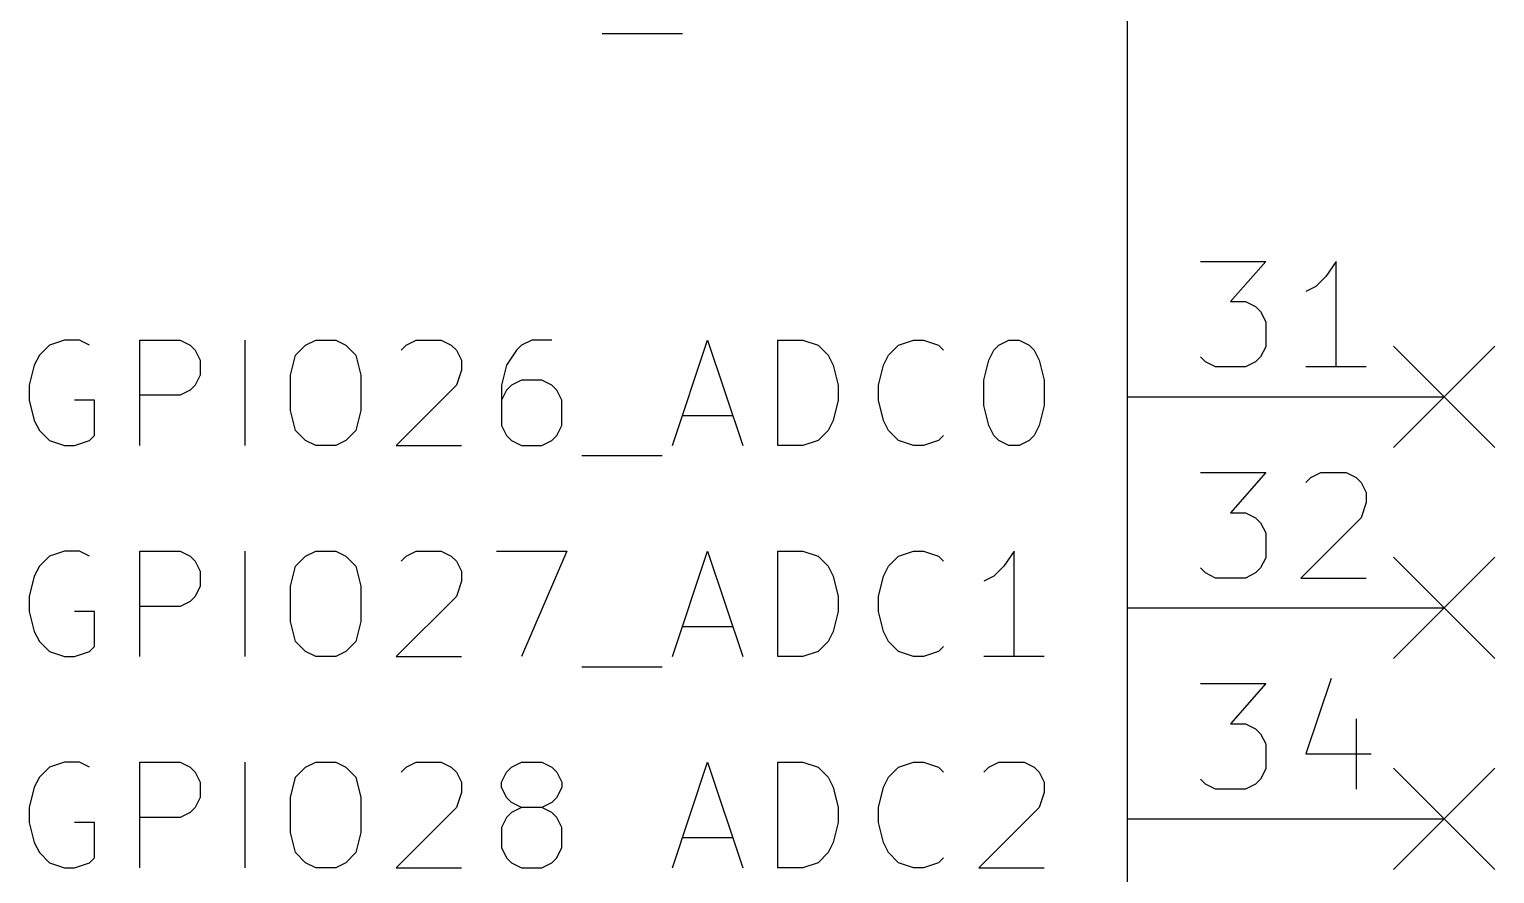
# Model space of a CAD drawing. Header units: inches. Extents: x 0.4 to 11.3, y -7.9 to -0.4.
# Drawn here: x 5.98 to 6.674, y -4.376 to -3.976 of the extents above; entities that cross this region are included whole.
import ezdxf

# ---------------------------------------------------------------- set-up
doc = ezdxf.new("R2010")
doc.units = ezdxf.units.IN
doc.header["$MEASUREMENT"] = 0
for name, color, linetype in [('BLUE', 174, 'CONTINUOUS'), ('GREENSIXTYFIVE', 129, 'CONTINUOUS'), ('LIGHTRED', 12, 'CONTINUOUS'), ('RED', 14, 'CONTINUOUS'), ('WHITE', 250, 'CONTINUOUS')]:
    doc.layers.add(name, color=color, linetype=linetype)

msp = doc.modelspace()

# ---------------------------------------------------------------- linework, layer by layer
at = {"layer": 'BLUE', "linetype": 'CONTINUOUS'}
for p, q in [((6.626, -4.126), (6.674, -4.174)), ((6.674, -4.126), (6.626, -4.174)), ((6.626, -4.226), (6.674, -4.274)), ((6.674, -4.226), (6.626, -4.274)), ((6.626, -4.326), (6.674, -4.374)), ((6.674, -4.326), (6.626, -4.374))]:
    msp.add_line(p, q, dxfattribs=at)
at = {"layer": 'GREENSIXTYFIVE', "linetype": 'CONTINUOUS'}
for p, q in [((6.25095, -3.97789), (6.28905, -3.97789)), ((6.25095, -3.97789), (6.28905, -3.97789)), ((5.99619, -4.12313), (5.98905, -4.12551)), ((5.99619, -4.12313), (5.98905, -4.12551)), ((6.00333, -4.12313), (5.99619, -4.12313)), ((6.00333, -4.12313), (5.99619, -4.12313)), ((6.00809, -4.12551), (6.00333, -4.12313)), ((6.00809, -4.12551), (6.00333, -4.12313)), ((6.0319, -4.17313), (6.0319, -4.12313)), ((6.0319, -4.12313), (6.05095, -4.12313)), ((6.0319, -4.17313), (6.0319, -4.12313)), ((6.0319, -4.12313), (6.05095, -4.12313)), ((6.05095, -4.12313), (6.05571, -4.12551)), ((6.05095, -4.12313), (6.05571, -4.12551)), ((6.0819, -4.17313), (6.0819, -4.12313)), ((6.0819, -4.17313), (6.0819, -4.12313)), ((6.11048, -4.12551), (6.11524, -4.12313)), ((6.11048, -4.12551), (6.11524, -4.12313)), ((6.11524, -4.12313), (6.12476, -4.12313)), ((6.11524, -4.12313), (6.12476, -4.12313)), ((6.12476, -4.12313), (6.12952, -4.12551)), ((6.12476, -4.12313), (6.12952, -4.12551)), ((6.15809, -4.12551), (6.16286, -4.12313)), ((6.15809, -4.12551), (6.16286, -4.12313)), ((6.16286, -4.12313), (6.17476, -4.12313)), ((6.16286, -4.12313), (6.17476, -4.12313)), ((6.17476, -4.12313), (6.17952, -4.12551)), ((6.17476, -4.12313), (6.17952, -4.12551)), ((6.21762, -4.12313), (6.21286, -4.12551)), ((6.21762, -4.12313), (6.21286, -4.12551)), ((6.22714, -4.12313), (6.21762, -4.12313)), ((6.22714, -4.12313), (6.21762, -4.12313)), ((6.28428, -4.17313), (6.30095, -4.12313)), ((6.28428, -4.17313), (6.30095, -4.12313)), ((6.30095, -4.12313), (6.31762, -4.17313)), ((6.30095, -4.12313), (6.31762, -4.17313)), ((6.33428, -4.17313), (6.33428, -4.12313)), ((6.33428, -4.12313), (6.34619, -4.12313)), ((6.33428, -4.17313), (6.33428, -4.12313)), ((6.33428, -4.12313), (6.34619, -4.12313)), ((6.34619, -4.12313), (6.35333, -4.12551)), ((6.34619, -4.12313), (6.35333, -4.12551)), ((6.39143, -4.12551), (6.39857, -4.12313)), ((6.39143, -4.12551), (6.39857, -4.12313)), ((6.39857, -4.12313), (6.40333, -4.12313)), ((6.39857, -4.12313), (6.40333, -4.12313)), ((6.40333, -4.12313), (6.41048, -4.12551)), ((6.40333, -4.12313), (6.41048, -4.12551)), ((6.43905, -4.12551), (6.44381, -4.12313)), ((6.43905, -4.12551), (6.44381, -4.12313)), ((6.44381, -4.12313), (6.44857, -4.12313)), ((6.44381, -4.12313), (6.44857, -4.12313)), ((6.44857, -4.12313), (6.45333, -4.12551)), ((6.44857, -4.12313), (6.45333, -4.12551)), ((5.98428, -4.13028), (5.9819, -4.13504)), ((5.98428, -4.13028), (5.9819, -4.13504)), ((5.98905, -4.12551), (5.98428, -4.13028)), ((5.98905, -4.12551), (5.98428, -4.13028)), ((6.05571, -4.12551), (6.05809, -4.12789)), ((6.05571, -4.12551), (6.05809, -4.12789)), ((6.05809, -4.12789), (6.06047, -4.13265)), ((6.05809, -4.12789), (6.06047, -4.13265)), ((6.10333, -4.1398), (6.10571, -4.13028)), ((6.10333, -4.1398), (6.10571, -4.13028)), ((6.10571, -4.13028), (6.11048, -4.12551)), ((6.10571, -4.13028), (6.11048, -4.12551)), ((6.12952, -4.12551), (6.13428, -4.13028)), ((6.12952, -4.12551), (6.13428, -4.13028)), ((6.13428, -4.13028), (6.13667, -4.1398)), ((6.13428, -4.13028), (6.13667, -4.1398)), ((6.15572, -4.12789), (6.15809, -4.12551)), ((6.15572, -4.12789), (6.15809, -4.12551)), ((6.17952, -4.12551), (6.18191, -4.12789)), ((6.17952, -4.12551), (6.18191, -4.12789)), ((6.18191, -4.12789), (6.18429, -4.13265)), ((6.18191, -4.12789), (6.18429, -4.13265)), ((6.21048, -4.12789), (6.20571, -4.13504)), ((6.21048, -4.12789), (6.20571, -4.13504)), ((6.21286, -4.12551), (6.21048, -4.12789)), ((6.21286, -4.12551), (6.21048, -4.12789)), ((6.35333, -4.12551), (6.35809, -4.13028)), ((6.35333, -4.12551), (6.35809, -4.13028)), ((6.35809, -4.13028), (6.36048, -4.13504)), ((6.35809, -4.13028), (6.36048, -4.13504)), ((6.38428, -4.13504), (6.38667, -4.13028)), ((6.38428, -4.13504), (6.38667, -4.13028)), ((6.38667, -4.13028), (6.39143, -4.12551)), ((6.38667, -4.13028), (6.39143, -4.12551)), ((6.41048, -4.12551), (6.41285, -4.12789)), ((6.41048, -4.12551), (6.41285, -4.12789)), ((6.43428, -4.13265), (6.43667, -4.12789)), ((6.43428, -4.13265), (6.43667, -4.12789)), ((6.43667, -4.12789), (6.43905, -4.12551)), ((6.43667, -4.12789), (6.43905, -4.12551)), ((6.45333, -4.12551), (6.45571, -4.12789)), ((6.45333, -4.12551), (6.45571, -4.12789)), ((6.45571, -4.12789), (6.45809, -4.13265)), ((6.45571, -4.12789), (6.45809, -4.13265)), ((5.9819, -4.13504), (5.97952, -4.14456)), ((5.9819, -4.13504), (5.97952, -4.14456)), ((6.06047, -4.13265), (6.06047, -4.1398)), ((6.06047, -4.13265), (6.06047, -4.1398)), ((6.18429, -4.13742), (6.18191, -4.14456)), ((6.18429, -4.13742), (6.18191, -4.14456)), ((6.18429, -4.13265), (6.18429, -4.13742)), ((6.18429, -4.13265), (6.18429, -4.13742)), ((6.20571, -4.13504), (6.20333, -4.14456)), ((6.20571, -4.13504), (6.20333, -4.14456)), ((6.36048, -4.13504), (6.36285, -4.14456)), ((6.36048, -4.13504), (6.36285, -4.14456)), ((6.38191, -4.14456), (6.38428, -4.13504)), ((6.38191, -4.14456), (6.38428, -4.13504)), ((6.43191, -4.14218), (6.43428, -4.13265)), ((6.43191, -4.14218), (6.43428, -4.13265)), ((6.45809, -4.13265), (6.46048, -4.14218)), ((6.45809, -4.13265), (6.46048, -4.14218)), ((5.97952, -4.14456), (5.97952, -4.1517)), ((5.97952, -4.14456), (5.97952, -4.1517)), ((6.05809, -4.14456), (6.05571, -4.14694)), ((6.05809, -4.14456), (6.05571, -4.14694)), ((6.06047, -4.1398), (6.05809, -4.14456)), ((6.06047, -4.1398), (6.05809, -4.14456)), ((6.10333, -4.15646), (6.10333, -4.1398)), ((6.10333, -4.15646), (6.10333, -4.1398)), ((6.13667, -4.1398), (6.13667, -4.15646)), ((6.13667, -4.1398), (6.13667, -4.15646)), ((6.18191, -4.14456), (6.15333, -4.17313)), ((6.18191, -4.14456), (6.15333, -4.17313)), ((6.20333, -4.14456), (6.20333, -4.16361)), ((6.20333, -4.14456), (6.20333, -4.16361)), ((6.20809, -4.14456), (6.20571, -4.14694)), ((6.20809, -4.14456), (6.20571, -4.14694)), ((6.21286, -4.14218), (6.20809, -4.14456)), ((6.21286, -4.14218), (6.20809, -4.14456)), ((6.22238, -4.14218), (6.21286, -4.14218)), ((6.22238, -4.14218), (6.21286, -4.14218)), ((6.22714, -4.14456), (6.22238, -4.14218)), ((6.22714, -4.14456), (6.22238, -4.14218)), ((6.22952, -4.14694), (6.22714, -4.14456)), ((6.22952, -4.14694), (6.22714, -4.14456)), ((6.36285, -4.14456), (6.36285, -4.1517)), ((6.36285, -4.14456), (6.36285, -4.1517)), ((6.38191, -4.1517), (6.38191, -4.14456)), ((6.38191, -4.1517), (6.38191, -4.14456)), ((6.43191, -4.15408), (6.43191, -4.14218)), ((6.43191, -4.15408), (6.43191, -4.14218)), ((6.46048, -4.14218), (6.46048, -4.15408)), ((6.46048, -4.14218), (6.46048, -4.15408)), ((5.97952, -4.1517), (5.9819, -4.16122)), ((5.97952, -4.1517), (5.9819, -4.16122)), ((6.01047, -4.1517), (6.00095, -4.1517)), ((6.01047, -4.1517), (6.00095, -4.1517)), ((6.01047, -4.16837), (6.01047, -4.1517)), ((6.01047, -4.16837), (6.01047, -4.1517)), ((6.05095, -4.14932), (6.0319, -4.14932)), ((6.05095, -4.14932), (6.0319, -4.14932)), ((6.05571, -4.14694), (6.05095, -4.14932)), ((6.05571, -4.14694), (6.05095, -4.14932)), ((6.20571, -4.14694), (6.20333, -4.1517)), ((6.20571, -4.14694), (6.20333, -4.1517)), ((6.23191, -4.1517), (6.22952, -4.14694)), ((6.23191, -4.1517), (6.22952, -4.14694)), ((6.23191, -4.16361), (6.23191, -4.1517)), ((6.23191, -4.16361), (6.23191, -4.1517)), ((6.36285, -4.1517), (6.36048, -4.16122)), ((6.36285, -4.1517), (6.36048, -4.16122)), ((6.38428, -4.16122), (6.38191, -4.1517)), ((6.38428, -4.16122), (6.38191, -4.1517)), ((6.10571, -4.16599), (6.10333, -4.15646)), ((6.10571, -4.16599), (6.10333, -4.15646)), ((6.13667, -4.15646), (6.13428, -4.16599)), ((6.13667, -4.15646), (6.13428, -4.16599)), ((6.28905, -4.15885), (6.31285, -4.15885)), ((6.28905, -4.15885), (6.31285, -4.15885)), ((6.43428, -4.16361), (6.43191, -4.15408)), ((6.43428, -4.16361), (6.43191, -4.15408)), ((6.46048, -4.15408), (6.45809, -4.16361)), ((6.46048, -4.15408), (6.45809, -4.16361)), ((5.9819, -4.16122), (5.98428, -4.16599)), ((5.9819, -4.16122), (5.98428, -4.16599)), ((5.98428, -4.16599), (5.98905, -4.17075)), ((5.98428, -4.16599), (5.98905, -4.17075)), ((6.11048, -4.17075), (6.10571, -4.16599)), ((6.11048, -4.17075), (6.10571, -4.16599)), ((6.13428, -4.16599), (6.12952, -4.17075)), ((6.13428, -4.16599), (6.12952, -4.17075)), ((6.20333, -4.16361), (6.20571, -4.16837)), ((6.20333, -4.16361), (6.20571, -4.16837)), ((6.22952, -4.16837), (6.23191, -4.16361)), ((6.22952, -4.16837), (6.23191, -4.16361)), ((6.35809, -4.16599), (6.35333, -4.17075)), ((6.35809, -4.16599), (6.35333, -4.17075)), ((6.36048, -4.16122), (6.35809, -4.16599)), ((6.36048, -4.16122), (6.35809, -4.16599)), ((6.38667, -4.16599), (6.38428, -4.16122)), ((6.38667, -4.16599), (6.38428, -4.16122)), ((6.39143, -4.17075), (6.38667, -4.16599)), ((6.39143, -4.17075), (6.38667, -4.16599)), ((6.43667, -4.16837), (6.43428, -4.16361)), ((6.43667, -4.16837), (6.43428, -4.16361)), ((6.45809, -4.16361), (6.45571, -4.16837)), ((6.45809, -4.16361), (6.45571, -4.16837)), ((5.98905, -4.17075), (5.99619, -4.17313)), ((5.98905, -4.17075), (5.99619, -4.17313)), ((5.99619, -4.17313), (6.00095, -4.17313)), ((5.99619, -4.17313), (6.00095, -4.17313)), ((6.00095, -4.17313), (6.00809, -4.17075)), ((6.00095, -4.17313), (6.00809, -4.17075)), ((6.00809, -4.17075), (6.01047, -4.16837)), ((6.00809, -4.17075), (6.01047, -4.16837)), ((6.11524, -4.17313), (6.11048, -4.17075)), ((6.11524, -4.17313), (6.11048, -4.17075)), ((6.12476, -4.17313), (6.11524, -4.17313)), ((6.12476, -4.17313), (6.11524, -4.17313)), ((6.12952, -4.17075), (6.12476, -4.17313)), ((6.12952, -4.17075), (6.12476, -4.17313)), ((6.15333, -4.17313), (6.18429, -4.17313)), ((6.15333, -4.17313), (6.18429, -4.17313)), ((6.20571, -4.16837), (6.20809, -4.17075)), ((6.20571, -4.16837), (6.20809, -4.17075)), ((6.20809, -4.17075), (6.21286, -4.17313)), ((6.20809, -4.17075), (6.21286, -4.17313)), ((6.21286, -4.17313), (6.22238, -4.17313)), ((6.21286, -4.17313), (6.22238, -4.17313)), ((6.22238, -4.17313), (6.22714, -4.17075)), ((6.22238, -4.17313), (6.22714, -4.17075)), ((6.22714, -4.17075), (6.22952, -4.16837)), ((6.22714, -4.17075), (6.22952, -4.16837)), ((6.34619, -4.17313), (6.33428, -4.17313)), ((6.34619, -4.17313), (6.33428, -4.17313)), ((6.35333, -4.17075), (6.34619, -4.17313)), ((6.35333, -4.17075), (6.34619, -4.17313)), ((6.39857, -4.17313), (6.39143, -4.17075)), ((6.39857, -4.17313), (6.39143, -4.17075)), ((6.40333, -4.17313), (6.39857, -4.17313)), ((6.40333, -4.17313), (6.39857, -4.17313)), ((6.41048, -4.17075), (6.40333, -4.17313)), ((6.41048, -4.17075), (6.40333, -4.17313)), ((6.41285, -4.16837), (6.41048, -4.17075)), ((6.41285, -4.16837), (6.41048, -4.17075)), ((6.43905, -4.17075), (6.43667, -4.16837)), ((6.43905, -4.17075), (6.43667, -4.16837)), ((6.44381, -4.17313), (6.43905, -4.17075)), ((6.44381, -4.17313), (6.43905, -4.17075)), ((6.44857, -4.17313), (6.44381, -4.17313)), ((6.44857, -4.17313), (6.44381, -4.17313)), ((6.45333, -4.17075), (6.44857, -4.17313)), ((6.45333, -4.17075), (6.44857, -4.17313)), ((6.45571, -4.16837), (6.45333, -4.17075)), ((6.45571, -4.16837), (6.45333, -4.17075)), ((6.24143, -4.17789), (6.27952, -4.17789)), ((6.24143, -4.17789), (6.27952, -4.17789)), ((5.98905, -4.22551), (5.98428, -4.23028)), ((5.98905, -4.22551), (5.98428, -4.23028)), ((5.99619, -4.22313), (5.98905, -4.22551)), ((5.99619, -4.22313), (5.98905, -4.22551)), ((6.00333, -4.22313), (5.99619, -4.22313)), ((6.00333, -4.22313), (5.99619, -4.22313)), ((6.00809, -4.22551), (6.00333, -4.22313)), ((6.00809, -4.22551), (6.00333, -4.22313)), ((6.0319, -4.27313), (6.0319, -4.22313)), ((6.0319, -4.22313), (6.05095, -4.22313)), ((6.0319, -4.27313), (6.0319, -4.22313)), ((6.0319, -4.22313), (6.05095, -4.22313)), ((6.05095, -4.22313), (6.05571, -4.22551)), ((6.05095, -4.22313), (6.05571, -4.22551)), ((6.05571, -4.22551), (6.05809, -4.22789)), ((6.05571, -4.22551), (6.05809, -4.22789)), ((6.05809, -4.22789), (6.06047, -4.23265)), ((6.05809, -4.22789), (6.06047, -4.23265)), ((6.0819, -4.27313), (6.0819, -4.22313)), ((6.0819, -4.27313), (6.0819, -4.22313)), ((6.10571, -4.23028), (6.11048, -4.22551)), ((6.10571, -4.23028), (6.11048, -4.22551)), ((6.11048, -4.22551), (6.11524, -4.22313)), ((6.11048, -4.22551), (6.11524, -4.22313)), ((6.11524, -4.22313), (6.12476, -4.22313)), ((6.11524, -4.22313), (6.12476, -4.22313)), ((6.12476, -4.22313), (6.12952, -4.22551)), ((6.12476, -4.22313), (6.12952, -4.22551)), ((6.12952, -4.22551), (6.13428, -4.23028)), ((6.12952, -4.22551), (6.13428, -4.23028)), ((6.15572, -4.22789), (6.15809, -4.22551)), ((6.15572, -4.22789), (6.15809, -4.22551)), ((6.15809, -4.22551), (6.16286, -4.22313)), ((6.15809, -4.22551), (6.16286, -4.22313)), ((6.16286, -4.22313), (6.17476, -4.22313)), ((6.16286, -4.22313), (6.17476, -4.22313)), ((6.17476, -4.22313), (6.17952, -4.22551)), ((6.17476, -4.22313), (6.17952, -4.22551)), ((6.17952, -4.22551), (6.18191, -4.22789)), ((6.17952, -4.22551), (6.18191, -4.22789)), ((6.18191, -4.22789), (6.18429, -4.23265)), ((6.18191, -4.22789), (6.18429, -4.23265)), ((6.20095, -4.22313), (6.23428, -4.22313)), ((6.20095, -4.22313), (6.23428, -4.22313)), ((6.23428, -4.22313), (6.21286, -4.27313)), ((6.23428, -4.22313), (6.21286, -4.27313)), ((6.28428, -4.27313), (6.30095, -4.22313)), ((6.28428, -4.27313), (6.30095, -4.22313)), ((6.30095, -4.22313), (6.31762, -4.27313)), ((6.30095, -4.22313), (6.31762, -4.27313)), ((6.33428, -4.27313), (6.33428, -4.22313)), ((6.33428, -4.22313), (6.34619, -4.22313)), ((6.33428, -4.27313), (6.33428, -4.22313)), ((6.33428, -4.22313), (6.34619, -4.22313)), ((6.34619, -4.22313), (6.35333, -4.22551)), ((6.34619, -4.22313), (6.35333, -4.22551)), ((6.35333, -4.22551), (6.35809, -4.23028)), ((6.35333, -4.22551), (6.35809, -4.23028)), ((6.38667, -4.23028), (6.39143, -4.22551)), ((6.38667, -4.23028), (6.39143, -4.22551)), ((6.39143, -4.22551), (6.39857, -4.22313)), ((6.39143, -4.22551), (6.39857, -4.22313)), ((6.39857, -4.22313), (6.40333, -4.22313)), ((6.39857, -4.22313), (6.40333, -4.22313)), ((6.40333, -4.22313), (6.41048, -4.22551)), ((6.40333, -4.22313), (6.41048, -4.22551)), ((6.41048, -4.22551), (6.41285, -4.22789)), ((6.41048, -4.22551), (6.41285, -4.22789)), ((6.44619, -4.22313), (6.44143, -4.23028)), ((6.44619, -4.22313), (6.44143, -4.23028)), ((6.44619, -4.27313), (6.44619, -4.22313)), ((6.44619, -4.27313), (6.44619, -4.22313)), ((5.9819, -4.23504), (5.97952, -4.24456)), ((5.9819, -4.23504), (5.97952, -4.24456)), ((5.98428, -4.23028), (5.9819, -4.23504)), ((5.98428, -4.23028), (5.9819, -4.23504)), ((6.06047, -4.23265), (6.06047, -4.2398)), ((6.06047, -4.23265), (6.06047, -4.2398)), ((6.10333, -4.2398), (6.10571, -4.23028)), ((6.10333, -4.2398), (6.10571, -4.23028)), ((6.13428, -4.23028), (6.13667, -4.2398)), ((6.13428, -4.23028), (6.13667, -4.2398)), ((6.18429, -4.23265), (6.18429, -4.23742)), ((6.18429, -4.23265), (6.18429, -4.23742)), ((6.35809, -4.23028), (6.36048, -4.23504)), ((6.35809, -4.23028), (6.36048, -4.23504)), ((6.36048, -4.23504), (6.36285, -4.24456)), ((6.36048, -4.23504), (6.36285, -4.24456)), ((6.38191, -4.24456), (6.38428, -4.23504)), ((6.38191, -4.24456), (6.38428, -4.23504)), ((6.38428, -4.23504), (6.38667, -4.23028)), ((6.38428, -4.23504), (6.38667, -4.23028)), ((6.43667, -4.23504), (6.43191, -4.23742)), ((6.43667, -4.23504), (6.43191, -4.23742)), ((6.44143, -4.23028), (6.43667, -4.23504)), ((6.44143, -4.23028), (6.43667, -4.23504)), ((6.06047, -4.2398), (6.05809, -4.24456)), ((6.06047, -4.2398), (6.05809, -4.24456)), ((6.10333, -4.25646), (6.10333, -4.2398)), ((6.10333, -4.25646), (6.10333, -4.2398)), ((6.13667, -4.2398), (6.13667, -4.25646)), ((6.13667, -4.2398), (6.13667, -4.25646)), ((6.18429, -4.23742), (6.18191, -4.24456)), ((6.18429, -4.23742), (6.18191, -4.24456)), ((5.97952, -4.24456), (5.97952, -4.2517)), ((5.97952, -4.24456), (5.97952, -4.2517)), ((6.05095, -4.24932), (6.0319, -4.24932)), ((6.05095, -4.24932), (6.0319, -4.24932)), ((6.05571, -4.24694), (6.05095, -4.24932)), ((6.05571, -4.24694), (6.05095, -4.24932)), ((6.05809, -4.24456), (6.05571, -4.24694)), ((6.05809, -4.24456), (6.05571, -4.24694)), ((6.18191, -4.24456), (6.15333, -4.27313)), ((6.18191, -4.24456), (6.15333, -4.27313)), ((6.36285, -4.24456), (6.36285, -4.2517)), ((6.36285, -4.24456), (6.36285, -4.2517)), ((6.38191, -4.2517), (6.38191, -4.24456)), ((6.38191, -4.2517), (6.38191, -4.24456)), ((5.97952, -4.2517), (5.9819, -4.26122)), ((5.97952, -4.2517), (5.9819, -4.26122)), ((6.01047, -4.2517), (6.00095, -4.2517)), ((6.01047, -4.2517), (6.00095, -4.2517)), ((6.01047, -4.26837), (6.01047, -4.2517)), ((6.01047, -4.26837), (6.01047, -4.2517)), ((6.10571, -4.26599), (6.10333, -4.25646)), ((6.10571, -4.26599), (6.10333, -4.25646)), ((6.13667, -4.25646), (6.13428, -4.26599)), ((6.13667, -4.25646), (6.13428, -4.26599)), ((6.36285, -4.2517), (6.36048, -4.26122)), ((6.36285, -4.2517), (6.36048, -4.26122)), ((6.38428, -4.26122), (6.38191, -4.2517)), ((6.38428, -4.26122), (6.38191, -4.2517)), ((5.9819, -4.26122), (5.98428, -4.26599)), ((5.9819, -4.26122), (5.98428, -4.26599)), ((6.28905, -4.25885), (6.31285, -4.25885)), ((6.28905, -4.25885), (6.31285, -4.25885)), ((6.36048, -4.26122), (6.35809, -4.26599)), ((6.36048, -4.26122), (6.35809, -4.26599)), ((6.38667, -4.26599), (6.38428, -4.26122)), ((6.38667, -4.26599), (6.38428, -4.26122)), ((5.98428, -4.26599), (5.98905, -4.27075)), ((5.98428, -4.26599), (5.98905, -4.27075)), ((5.98905, -4.27075), (5.99619, -4.27313)), ((5.98905, -4.27075), (5.99619, -4.27313)), ((6.00095, -4.27313), (6.00809, -4.27075)), ((6.00095, -4.27313), (6.00809, -4.27075)), ((6.00809, -4.27075), (6.01047, -4.26837)), ((6.00809, -4.27075), (6.01047, -4.26837)), ((6.11048, -4.27075), (6.10571, -4.26599)), ((6.11048, -4.27075), (6.10571, -4.26599)), ((6.11524, -4.27313), (6.11048, -4.27075)), ((6.11524, -4.27313), (6.11048, -4.27075)), ((6.12952, -4.27075), (6.12476, -4.27313)), ((6.12952, -4.27075), (6.12476, -4.27313)), ((6.13428, -4.26599), (6.12952, -4.27075)), ((6.13428, -4.26599), (6.12952, -4.27075)), ((6.35333, -4.27075), (6.34619, -4.27313)), ((6.35333, -4.27075), (6.34619, -4.27313)), ((6.35809, -4.26599), (6.35333, -4.27075)), ((6.35809, -4.26599), (6.35333, -4.27075)), ((6.39143, -4.27075), (6.38667, -4.26599)), ((6.39143, -4.27075), (6.38667, -4.26599)), ((6.39857, -4.27313), (6.39143, -4.27075)), ((6.39857, -4.27313), (6.39143, -4.27075)), ((6.41048, -4.27075), (6.40333, -4.27313)), ((6.41048, -4.27075), (6.40333, -4.27313)), ((6.41285, -4.26837), (6.41048, -4.27075)), ((6.41285, -4.26837), (6.41048, -4.27075)), ((5.99619, -4.27313), (6.00095, -4.27313)), ((5.99619, -4.27313), (6.00095, -4.27313)), ((6.12476, -4.27313), (6.11524, -4.27313)), ((6.12476, -4.27313), (6.11524, -4.27313)), ((6.15333, -4.27313), (6.18429, -4.27313)), ((6.15333, -4.27313), (6.18429, -4.27313)), ((6.24143, -4.27789), (6.27952, -4.27789)), ((6.24143, -4.27789), (6.27952, -4.27789)), ((6.34619, -4.27313), (6.33428, -4.27313)), ((6.34619, -4.27313), (6.33428, -4.27313)), ((6.40333, -4.27313), (6.39857, -4.27313)), ((6.40333, -4.27313), (6.39857, -4.27313)), ((6.46048, -4.27313), (6.43191, -4.27313)), ((6.46048, -4.27313), (6.43191, -4.27313)), ((5.98905, -4.32551), (5.98428, -4.33028)), ((5.98905, -4.32551), (5.98428, -4.33028)), ((5.99619, -4.32313), (5.98905, -4.32551)), ((5.99619, -4.32313), (5.98905, -4.32551)), ((6.00333, -4.32313), (5.99619, -4.32313)), ((6.00333, -4.32313), (5.99619, -4.32313)), ((6.00809, -4.32551), (6.00333, -4.32313)), ((6.00809, -4.32551), (6.00333, -4.32313)), ((6.0319, -4.37313), (6.0319, -4.32313)), ((6.0319, -4.32313), (6.05095, -4.32313)), ((6.0319, -4.37313), (6.0319, -4.32313)), ((6.0319, -4.32313), (6.05095, -4.32313)), ((6.05095, -4.32313), (6.05571, -4.32551)), ((6.05095, -4.32313), (6.05571, -4.32551)), ((6.05571, -4.32551), (6.05809, -4.32789)), ((6.05571, -4.32551), (6.05809, -4.32789)), ((6.0819, -4.37313), (6.0819, -4.32313)), ((6.0819, -4.37313), (6.0819, -4.32313)), ((6.10571, -4.33028), (6.11048, -4.32551)), ((6.10571, -4.33028), (6.11048, -4.32551)), ((6.11048, -4.32551), (6.11524, -4.32313)), ((6.11048, -4.32551), (6.11524, -4.32313)), ((6.11524, -4.32313), (6.12476, -4.32313)), ((6.11524, -4.32313), (6.12476, -4.32313)), ((6.12476, -4.32313), (6.12952, -4.32551)), ((6.12476, -4.32313), (6.12952, -4.32551)), ((6.12952, -4.32551), (6.13428, -4.33028)), ((6.12952, -4.32551), (6.13428, -4.33028)), ((6.15572, -4.32789), (6.15809, -4.32551)), ((6.15572, -4.32789), (6.15809, -4.32551)), ((6.15809, -4.32551), (6.16286, -4.32313)), ((6.15809, -4.32551), (6.16286, -4.32313)), ((6.16286, -4.32313), (6.17476, -4.32313)), ((6.16286, -4.32313), (6.17476, -4.32313)), ((6.17476, -4.32313), (6.17952, -4.32551)), ((6.17476, -4.32313), (6.17952, -4.32551)), ((6.17952, -4.32551), (6.18191, -4.32789)), ((6.17952, -4.32551), (6.18191, -4.32789)), ((6.20571, -4.32789), (6.20809, -4.32551)), ((6.20571, -4.32789), (6.20809, -4.32551)), ((6.20809, -4.32551), (6.21286, -4.32313)), ((6.20809, -4.32551), (6.21286, -4.32313)), ((6.21286, -4.32313), (6.22238, -4.32313)), ((6.21286, -4.32313), (6.22238, -4.32313)), ((6.22238, -4.32313), (6.22714, -4.32551)), ((6.22238, -4.32313), (6.22714, -4.32551)), ((6.22714, -4.32551), (6.22952, -4.32789)), ((6.22714, -4.32551), (6.22952, -4.32789)), ((6.28428, -4.37313), (6.30095, -4.32313)), ((6.28428, -4.37313), (6.30095, -4.32313)), ((6.30095, -4.32313), (6.31762, -4.37313)), ((6.30095, -4.32313), (6.31762, -4.37313)), ((6.33428, -4.37313), (6.33428, -4.32313)), ((6.33428, -4.32313), (6.34619, -4.32313)), ((6.33428, -4.37313), (6.33428, -4.32313)), ((6.33428, -4.32313), (6.34619, -4.32313)), ((6.34619, -4.32313), (6.35333, -4.32551)), ((6.34619, -4.32313), (6.35333, -4.32551)), ((6.35333, -4.32551), (6.35809, -4.33028)), ((6.35333, -4.32551), (6.35809, -4.33028)), ((6.38667, -4.33028), (6.39143, -4.32551)), ((6.38667, -4.33028), (6.39143, -4.32551)), ((6.39143, -4.32551), (6.39857, -4.32313)), ((6.39143, -4.32551), (6.39857, -4.32313)), ((6.39857, -4.32313), (6.40333, -4.32313)), ((6.39857, -4.32313), (6.40333, -4.32313)), ((6.40333, -4.32313), (6.41048, -4.32551)), ((6.40333, -4.32313), (6.41048, -4.32551)), ((6.41048, -4.32551), (6.41285, -4.32789)), ((6.41048, -4.32551), (6.41285, -4.32789)), ((6.43191, -4.32789), (6.43428, -4.32551)), ((6.43191, -4.32789), (6.43428, -4.32551)), ((6.43428, -4.32551), (6.43905, -4.32313)), ((6.43428, -4.32551), (6.43905, -4.32313)), ((6.43905, -4.32313), (6.45095, -4.32313)), ((6.43905, -4.32313), (6.45095, -4.32313)), ((6.45095, -4.32313), (6.45571, -4.32551)), ((6.45095, -4.32313), (6.45571, -4.32551)), ((6.45571, -4.32551), (6.45809, -4.32789)), ((6.45571, -4.32551), (6.45809, -4.32789)), ((5.98428, -4.33028), (5.9819, -4.33504)), ((5.98428, -4.33028), (5.9819, -4.33504)), ((6.05809, -4.32789), (6.06047, -4.33265)), ((6.05809, -4.32789), (6.06047, -4.33265)), ((6.06047, -4.33265), (6.06047, -4.3398)), ((6.06047, -4.33265), (6.06047, -4.3398)), ((6.10333, -4.3398), (6.10571, -4.33028)), ((6.10333, -4.3398), (6.10571, -4.33028)), ((6.13428, -4.33028), (6.13667, -4.3398)), ((6.13428, -4.33028), (6.13667, -4.3398)), ((6.18191, -4.32789), (6.18429, -4.33265)), ((6.18191, -4.32789), (6.18429, -4.33265)), ((6.18429, -4.33265), (6.18429, -4.33742)), ((6.18429, -4.33265), (6.18429, -4.33742)), ((6.20333, -4.33265), (6.20571, -4.32789)), ((6.20333, -4.33265), (6.20571, -4.32789)), ((6.20333, -4.33504), (6.20333, -4.33265)), ((6.20333, -4.33504), (6.20333, -4.33265)), ((6.22952, -4.32789), (6.23191, -4.33265)), ((6.22952, -4.32789), (6.23191, -4.33265)), ((6.23191, -4.33265), (6.23191, -4.33504)), ((6.23191, -4.33265), (6.23191, -4.33504)), ((6.35809, -4.33028), (6.36048, -4.33504)), ((6.35809, -4.33028), (6.36048, -4.33504)), ((6.38428, -4.33504), (6.38667, -4.33028)), ((6.38428, -4.33504), (6.38667, -4.33028)), ((6.45809, -4.32789), (6.46048, -4.33265)), ((6.45809, -4.32789), (6.46048, -4.33265)), ((6.46048, -4.33265), (6.46048, -4.33742)), ((6.46048, -4.33265), (6.46048, -4.33742)), ((5.9819, -4.33504), (5.97952, -4.34456)), ((5.9819, -4.33504), (5.97952, -4.34456)), ((6.06047, -4.3398), (6.05809, -4.34456)), ((6.06047, -4.3398), (6.05809, -4.34456)), ((6.10333, -4.35646), (6.10333, -4.3398)), ((6.10333, -4.35646), (6.10333, -4.3398)), ((6.13667, -4.3398), (6.13667, -4.35646)), ((6.13667, -4.3398), (6.13667, -4.35646)), ((6.18429, -4.33742), (6.18191, -4.34456)), ((6.18429, -4.33742), (6.18191, -4.34456)), ((6.20571, -4.3398), (6.20333, -4.33504)), ((6.20571, -4.3398), (6.20333, -4.33504)), ((6.20809, -4.34218), (6.20571, -4.3398)), ((6.20809, -4.34218), (6.20571, -4.3398)), ((6.22952, -4.3398), (6.22714, -4.34218)), ((6.22952, -4.3398), (6.22714, -4.34218)), ((6.23191, -4.33504), (6.22952, -4.3398)), ((6.23191, -4.33504), (6.22952, -4.3398)), ((6.36048, -4.33504), (6.36285, -4.34456)), ((6.36048, -4.33504), (6.36285, -4.34456)), ((6.38191, -4.34456), (6.38428, -4.33504)), ((6.38191, -4.34456), (6.38428, -4.33504)), ((6.46048, -4.33742), (6.45809, -4.34456)), ((6.46048, -4.33742), (6.45809, -4.34456)), ((5.97952, -4.34456), (5.97952, -4.3517)), ((5.97952, -4.34456), (5.97952, -4.3517)), ((6.05571, -4.34694), (6.05095, -4.34932)), ((6.05571, -4.34694), (6.05095, -4.34932)), ((6.05809, -4.34456), (6.05571, -4.34694)), ((6.05809, -4.34456), (6.05571, -4.34694)), ((6.18191, -4.34456), (6.15333, -4.37313)), ((6.18191, -4.34456), (6.15333, -4.37313)), ((6.20809, -4.34694), (6.20571, -4.34932)), ((6.20809, -4.34694), (6.20571, -4.34932)), ((6.21286, -4.34456), (6.20809, -4.34218)), ((6.21286, -4.34456), (6.20809, -4.34218)), ((6.21286, -4.34456), (6.20809, -4.34694)), ((6.21286, -4.34456), (6.20809, -4.34694)), ((6.22238, -4.34456), (6.21286, -4.34456)), ((6.22238, -4.34456), (6.21286, -4.34456)), ((6.22714, -4.34218), (6.22238, -4.34456)), ((6.22714, -4.34218), (6.22238, -4.34456)), ((6.22714, -4.34694), (6.22238, -4.34456)), ((6.22714, -4.34694), (6.22238, -4.34456)), ((6.22952, -4.34932), (6.22714, -4.34694)), ((6.22952, -4.34932), (6.22714, -4.34694)), ((6.36285, -4.34456), (6.36285, -4.3517)), ((6.36285, -4.34456), (6.36285, -4.3517)), ((6.38191, -4.3517), (6.38191, -4.34456)), ((6.38191, -4.3517), (6.38191, -4.34456)), ((6.45809, -4.34456), (6.42952, -4.37313)), ((6.45809, -4.34456), (6.42952, -4.37313)), ((5.97952, -4.3517), (5.9819, -4.36122)), ((5.97952, -4.3517), (5.9819, -4.36122)), ((6.01047, -4.3517), (6.00095, -4.3517)), ((6.01047, -4.3517), (6.00095, -4.3517)), ((6.01047, -4.36837), (6.01047, -4.3517)), ((6.01047, -4.36837), (6.01047, -4.3517)), ((6.05095, -4.34932), (6.0319, -4.34932)), ((6.05095, -4.34932), (6.0319, -4.34932)), ((6.20571, -4.34932), (6.20333, -4.35408)), ((6.20571, -4.34932), (6.20333, -4.35408)), ((6.20333, -4.35408), (6.20333, -4.36361)), ((6.20333, -4.35408), (6.20333, -4.36361)), ((6.23191, -4.35408), (6.22952, -4.34932)), ((6.23191, -4.35408), (6.22952, -4.34932)), ((6.23191, -4.36361), (6.23191, -4.35408)), ((6.23191, -4.36361), (6.23191, -4.35408)), ((6.36285, -4.3517), (6.36048, -4.36122)), ((6.36285, -4.3517), (6.36048, -4.36122)), ((6.38428, -4.36122), (6.38191, -4.3517)), ((6.38428, -4.36122), (6.38191, -4.3517)), ((5.9819, -4.36122), (5.98428, -4.36599)), ((5.9819, -4.36122), (5.98428, -4.36599)), ((6.10571, -4.36599), (6.10333, -4.35646)), ((6.10571, -4.36599), (6.10333, -4.35646)), ((6.13667, -4.35646), (6.13428, -4.36599)), ((6.13667, -4.35646), (6.13428, -4.36599)), ((6.28905, -4.35885), (6.31285, -4.35885)), ((6.28905, -4.35885), (6.31285, -4.35885)), ((6.36048, -4.36122), (6.35809, -4.36599)), ((6.36048, -4.36122), (6.35809, -4.36599)), ((6.38667, -4.36599), (6.38428, -4.36122)), ((6.38667, -4.36599), (6.38428, -4.36122)), ((5.98428, -4.36599), (5.98905, -4.37075)), ((5.98428, -4.36599), (5.98905, -4.37075)), ((6.11048, -4.37075), (6.10571, -4.36599)), ((6.11048, -4.37075), (6.10571, -4.36599)), ((6.13428, -4.36599), (6.12952, -4.37075)), ((6.13428, -4.36599), (6.12952, -4.37075)), ((6.20333, -4.36361), (6.20571, -4.36837)), ((6.20333, -4.36361), (6.20571, -4.36837)), ((6.22952, -4.36837), (6.23191, -4.36361)), ((6.22952, -4.36837), (6.23191, -4.36361)), ((6.35809, -4.36599), (6.35333, -4.37075)), ((6.35809, -4.36599), (6.35333, -4.37075)), ((6.39143, -4.37075), (6.38667, -4.36599)), ((6.39143, -4.37075), (6.38667, -4.36599)), ((5.98905, -4.37075), (5.99619, -4.37313)), ((5.98905, -4.37075), (5.99619, -4.37313)), ((5.99619, -4.37313), (6.00095, -4.37313)), ((5.99619, -4.37313), (6.00095, -4.37313)), ((6.00095, -4.37313), (6.00809, -4.37075)), ((6.00095, -4.37313), (6.00809, -4.37075)), ((6.00809, -4.37075), (6.01047, -4.36837)), ((6.00809, -4.37075), (6.01047, -4.36837)), ((6.11524, -4.37313), (6.11048, -4.37075)), ((6.11524, -4.37313), (6.11048, -4.37075)), ((6.12476, -4.37313), (6.11524, -4.37313)), ((6.12476, -4.37313), (6.11524, -4.37313)), ((6.12952, -4.37075), (6.12476, -4.37313)), ((6.12952, -4.37075), (6.12476, -4.37313)), ((6.15333, -4.37313), (6.18429, -4.37313)), ((6.15333, -4.37313), (6.18429, -4.37313)), ((6.20571, -4.36837), (6.20809, -4.37075)), ((6.20571, -4.36837), (6.20809, -4.37075)), ((6.20809, -4.37075), (6.21286, -4.37313)), ((6.20809, -4.37075), (6.21286, -4.37313)), ((6.21286, -4.37313), (6.22238, -4.37313)), ((6.21286, -4.37313), (6.22238, -4.37313)), ((6.22238, -4.37313), (6.22714, -4.37075)), ((6.22238, -4.37313), (6.22714, -4.37075)), ((6.22714, -4.37075), (6.22952, -4.36837)), ((6.22714, -4.37075), (6.22952, -4.36837)), ((6.34619, -4.37313), (6.33428, -4.37313)), ((6.34619, -4.37313), (6.33428, -4.37313)), ((6.35333, -4.37075), (6.34619, -4.37313)), ((6.35333, -4.37075), (6.34619, -4.37313)), ((6.39857, -4.37313), (6.39143, -4.37075)), ((6.39857, -4.37313), (6.39143, -4.37075)), ((6.40333, -4.37313), (6.39857, -4.37313)), ((6.40333, -4.37313), (6.39857, -4.37313)), ((6.41048, -4.37075), (6.40333, -4.37313)), ((6.41048, -4.37075), (6.40333, -4.37313)), ((6.41285, -4.36837), (6.41048, -4.37075)), ((6.41285, -4.36837), (6.41048, -4.37075)), ((6.42952, -4.37313), (6.46048, -4.37313)), ((6.42952, -4.37313), (6.46048, -4.37313))]:
    msp.add_line(p, q, dxfattribs=at)
at = {"layer": 'LIGHTRED', "linetype": 'CONTINUOUS'}
for p, q in [((6.53452, -4.08588), (6.56548, -4.08588)), ((6.53452, -4.08588), (6.56548, -4.08588)), ((6.56548, -4.08588), (6.54881, -4.10493)), ((6.56548, -4.08588), (6.54881, -4.10493)), ((6.59881, -4.08588), (6.59405, -4.09302)), ((6.59881, -4.08588), (6.59405, -4.09302)), ((6.59881, -4.13588), (6.59881, -4.08588)), ((6.59881, -4.13588), (6.59881, -4.08588)), ((6.59405, -4.09302), (6.58928, -4.09778)), ((6.59405, -4.09302), (6.58928, -4.09778)), ((6.58928, -4.09778), (6.58452, -4.10017)), ((6.58928, -4.09778), (6.58452, -4.10017)), ((6.54881, -4.10493), (6.55595, -4.10493)), ((6.54881, -4.10493), (6.55595, -4.10493)), ((6.55595, -4.10493), (6.56071, -4.10731)), ((6.55595, -4.10493), (6.56071, -4.10731)), ((6.56071, -4.10731), (6.56309, -4.10969)), ((6.56071, -4.10731), (6.56309, -4.10969)), ((6.56309, -4.10969), (6.56548, -4.11445)), ((6.56309, -4.10969), (6.56548, -4.11445)), ((6.56548, -4.11445), (6.56548, -4.12635)), ((6.56548, -4.11445), (6.56548, -4.12635)), ((6.53691, -4.1335), (6.53452, -4.13112)), ((6.53691, -4.1335), (6.53452, -4.13112)), ((6.56309, -4.13112), (6.56071, -4.1335)), ((6.56309, -4.13112), (6.56071, -4.1335)), ((6.56548, -4.12635), (6.56309, -4.13112)), ((6.56548, -4.12635), (6.56309, -4.13112)), ((6.54167, -4.13588), (6.53691, -4.1335)), ((6.54167, -4.13588), (6.53691, -4.1335)), ((6.55595, -4.13588), (6.54167, -4.13588)), ((6.55595, -4.13588), (6.54167, -4.13588)), ((6.56071, -4.1335), (6.55595, -4.13588)), ((6.56071, -4.1335), (6.55595, -4.13588)), ((6.61309, -4.13588), (6.58452, -4.13588)), ((6.61309, -4.13588), (6.58452, -4.13588)), ((6.53452, -4.18588), (6.56548, -4.18588)), ((6.53452, -4.18588), (6.56548, -4.18588)), ((6.56548, -4.18588), (6.54881, -4.20493)), ((6.56548, -4.18588), (6.54881, -4.20493)), ((6.5869, -4.18826), (6.59167, -4.18588)), ((6.5869, -4.18826), (6.59167, -4.18588)), ((6.59167, -4.18588), (6.60357, -4.18588)), ((6.59167, -4.18588), (6.60357, -4.18588)), ((6.60357, -4.18588), (6.60833, -4.18826)), ((6.60357, -4.18588), (6.60833, -4.18826)), ((6.58452, -4.19064), (6.5869, -4.18826)), ((6.58452, -4.19064), (6.5869, -4.18826)), ((6.60833, -4.18826), (6.61071, -4.19064)), ((6.60833, -4.18826), (6.61071, -4.19064)), ((6.61071, -4.19064), (6.61309, -4.1954)), ((6.61071, -4.19064), (6.61309, -4.1954)), ((6.61309, -4.20017), (6.61071, -4.20731)), ((6.61309, -4.20017), (6.61071, -4.20731)), ((6.61309, -4.1954), (6.61309, -4.20017)), ((6.61309, -4.1954), (6.61309, -4.20017)), ((6.54881, -4.20493), (6.55595, -4.20493)), ((6.54881, -4.20493), (6.55595, -4.20493)), ((6.55595, -4.20493), (6.56071, -4.20731)), ((6.55595, -4.20493), (6.56071, -4.20731)), ((6.56071, -4.20731), (6.56309, -4.20969)), ((6.56071, -4.20731), (6.56309, -4.20969)), ((6.61071, -4.20731), (6.58214, -4.23588)), ((6.61071, -4.20731), (6.58214, -4.23588)), ((6.56309, -4.20969), (6.56548, -4.21445)), ((6.56309, -4.20969), (6.56548, -4.21445)), ((6.56548, -4.21445), (6.56548, -4.22635)), ((6.56548, -4.21445), (6.56548, -4.22635)), ((6.56548, -4.22635), (6.56309, -4.23112)), ((6.56548, -4.22635), (6.56309, -4.23112)), ((6.53691, -4.2335), (6.53452, -4.23112)), ((6.53691, -4.2335), (6.53452, -4.23112)), ((6.54167, -4.23588), (6.53691, -4.2335)), ((6.54167, -4.23588), (6.53691, -4.2335)), ((6.55595, -4.23588), (6.54167, -4.23588)), ((6.55595, -4.23588), (6.54167, -4.23588)), ((6.56071, -4.2335), (6.55595, -4.23588)), ((6.56071, -4.2335), (6.55595, -4.23588)), ((6.56309, -4.23112), (6.56071, -4.2335)), ((6.56309, -4.23112), (6.56071, -4.2335)), ((6.58214, -4.23588), (6.61309, -4.23588)), ((6.58214, -4.23588), (6.61309, -4.23588)), ((6.59643, -4.2835), (6.58452, -4.31921)), ((6.59643, -4.2835), (6.58452, -4.31921)), ((6.53452, -4.28588), (6.56548, -4.28588)), ((6.53452, -4.28588), (6.56548, -4.28588)), ((6.56548, -4.28588), (6.54881, -4.30493)), ((6.56548, -4.28588), (6.54881, -4.30493)), ((6.54881, -4.30493), (6.55595, -4.30493)), ((6.54881, -4.30493), (6.55595, -4.30493)), ((6.55595, -4.30493), (6.56071, -4.30731)), ((6.55595, -4.30493), (6.56071, -4.30731)), ((6.60833, -4.30255), (6.60833, -4.33588)), ((6.60833, -4.30255), (6.60833, -4.33588)), ((6.56071, -4.30731), (6.56309, -4.30969)), ((6.56071, -4.30731), (6.56309, -4.30969)), ((6.56309, -4.30969), (6.56548, -4.31445)), ((6.56309, -4.30969), (6.56548, -4.31445)), ((6.56548, -4.31445), (6.56548, -4.32635)), ((6.56548, -4.31445), (6.56548, -4.32635)), ((6.58452, -4.31921), (6.61547, -4.31921)), ((6.58452, -4.31921), (6.61547, -4.31921)), ((6.56548, -4.32635), (6.56309, -4.33112)), ((6.56548, -4.32635), (6.56309, -4.33112)), ((6.53691, -4.3335), (6.53452, -4.33112)), ((6.53691, -4.3335), (6.53452, -4.33112)), ((6.54167, -4.33588), (6.53691, -4.3335)), ((6.54167, -4.33588), (6.53691, -4.3335)), ((6.56071, -4.3335), (6.55595, -4.33588)), ((6.56071, -4.3335), (6.55595, -4.33588)), ((6.56309, -4.33112), (6.56071, -4.3335)), ((6.56309, -4.33112), (6.56071, -4.3335)), ((6.55595, -4.33588), (6.54167, -4.33588)), ((6.55595, -4.33588), (6.54167, -4.33588))]:
    msp.add_line(p, q, dxfattribs=at)
at = {"layer": 'RED', "linetype": 'CONTINUOUS'}
for p, q in [((6.5, -4.9), (6.5, -2.3)), ((6.5, -4.15), (6.65, -4.15)), ((6.5, -4.15), (6.65, -4.15)), ((6.5, -4.25), (6.65, -4.25)), ((6.5, -4.25), (6.65, -4.25)), ((6.5, -4.35), (6.65, -4.35)), ((6.5, -4.35), (6.65, -4.35))]:
    msp.add_line(p, q, dxfattribs=at)
at = {"layer": 'WHITE', "linetype": 'CONTINUOUS'}
msp.add_line((6.5, -4.9), (6.5, -2.3), dxfattribs=at)

doc.saveas('drawing.dxf')
